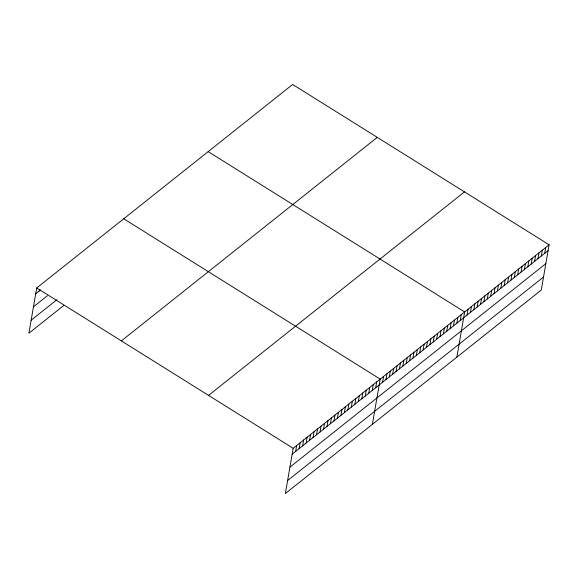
<?xml version="1.0" encoding="UTF-8"?>
<svg xmlns="http://www.w3.org/2000/svg" width="578" height="578" viewBox="0 0 578 578"><rect width="100%" height="100%" fill="white"/><g stroke="black" fill="none" stroke-linecap="round" stroke-linejoin="round"><path stroke-width="0.87" d="M549.1 244.79L293.183 448.304L285.366 493.533L541.29 290.026L549.1 244.79L292.634 84.467L36.71 287.974L28.9 333.21L63.703 305.531M39.181 291.045L39.47 289.376M295.654 451.375L296.659 445.537M299.129 448.607L300.141 442.77M302.612 445.84L303.623 440.002M306.094 443.073L307.106 437.228M309.577 440.306L310.581 434.461M313.052 437.539L314.064 431.694M316.534 434.772L317.546 428.927M320.017 432.004L321.028 426.159M323.499 429.237L324.504 423.392M326.975 426.463L327.986 420.625M330.457 423.696L331.469 417.858M333.94 420.929L334.944 415.091M337.422 418.161L338.426 412.324M340.897 415.394L341.909 409.556M344.38 412.627L345.391 406.789M347.862 409.86L348.866 404.022M351.337 407.093L352.349 401.248M354.82 404.325L355.831 398.48M358.302 401.558L359.314 395.713M361.785 398.791L362.789 392.946M365.26 396.024L366.271 390.179M368.742 393.25L369.754 387.412M372.225 390.482L373.229 384.645M375.707 387.715L376.712 381.877M372.384 424.339L380.194 379.11L123.728 218.78M382.564 382.26L383.568 376.423M385.938 379.58L386.949 373.735M389.319 376.892L390.331 371.047M392.7 374.204L393.705 368.367M396.075 371.517L397.086 365.679M399.456 368.829L400.46 362.991M402.83 366.149L403.841 360.304M406.211 363.461L407.215 357.616M409.585 360.773L410.597 354.935M412.967 358.085L413.978 352.248M416.341 355.398L417.352 349.56M419.722 352.717L420.733 346.872M423.103 350.03L424.108 344.185M426.477 347.342L427.489 341.497M429.859 344.654L430.863 338.816M433.233 341.966L434.244 336.129M436.614 339.279L437.618 333.441M439.988 336.598L441 330.753M443.369 333.911L444.381 328.066M446.751 331.223L447.755 325.385M450.125 328.535L451.136 322.697M453.506 325.848L454.51 320.01M456.88 323.167L457.892 317.322M460.261 320.479L461.266 314.634M456.837 357.182L464.647 311.954L208.181 151.624M467.017 315.104L468.028 309.266M470.391 312.416L471.402 306.578M473.772 309.736L474.784 303.891M477.153 307.048L478.158 301.203M480.528 304.36L481.539 298.515M483.909 301.673L484.913 295.835M487.283 298.985L488.294 293.147M490.664 296.297L491.668 290.459M494.038 293.617L495.05 287.772M497.42 290.929L498.431 285.084M500.794 288.241L501.805 282.404M504.175 285.554L505.186 279.716M507.556 282.866L508.561 277.028M510.93 280.186L511.942 274.34M514.312 277.498L515.316 271.653M517.686 274.81L518.697 268.972M521.067 272.122L522.079 266.285M524.441 269.435L525.453 263.597M527.822 266.754L528.834 260.909M531.204 264.067L532.208 258.221M534.578 261.379L535.589 255.534M537.959 258.691L538.963 252.853M541.333 256.003L542.345 250.166M544.714 253.316L545.719 247.478M35.706 293.819L40.576 289.939M33.459 306.817L47.382 295.741M31.147 320.212L56.904 299.729M121.344 340.883L377.268 137.369M208.55 395.395L464.466 191.882M292.172 454.142L548.089 250.635M289.925 467.14L545.849 263.633M287.613 480.535L543.53 277.028M36.71 287.974L293.183 448.304"/></g></svg>
